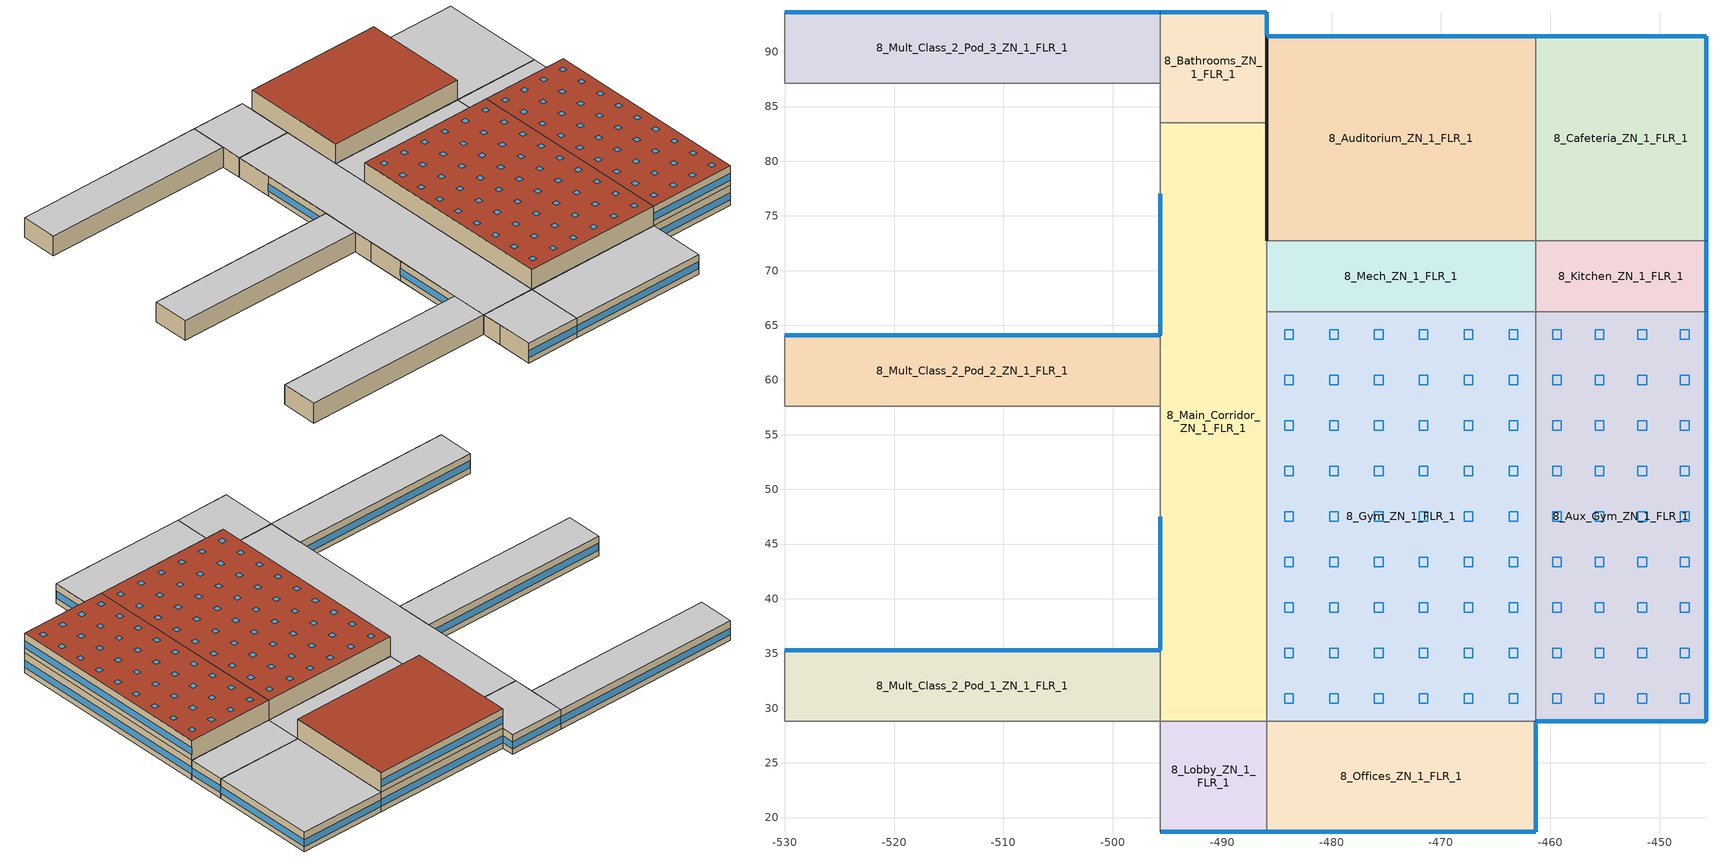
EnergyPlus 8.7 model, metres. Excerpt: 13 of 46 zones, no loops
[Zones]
8_Auditorium_ZN_1_FLR_1
 floor ground (HPSlab): -461.32,91.44 -461.32,72.72 -485.95,72.72 -485.95,91.44 z0
 wall outside (HPWall): -461.32,91.44 -485.95,91.44 -485.95,72.72 z0:3.6; -461.32,91.44 -485.95,91.44 -485.95,72.72 z3.6:7.2
 wall to 8_Mech_ZN_1_FLR_1 (int-walls): -485.95,72.72 -461.32,72.72 z0:3.6
 wall to 8_Cafeteria_ZN_1_FLR_1 (int-walls): -461.32,72.72 -461.32,91.44 z0:3.6
 wall to 8_Mech_ZN_1_FLR_2 (int-walls): -485.95,72.72 -461.32,72.72 z3.6:7.2
 wall to 8_LIBRARY_MEDIA_CENTER_ZN_1_FLR_2 (int-walls): -461.32,72.72 -461.32,91.44 z3.6:7.2
 window (Dbl Elec Abs Bleached 6mm/13mm Air): -461.36,91.44 -485.92,91.44 z0.99:2.25; -461.36,91.44 -485.92,91.44 z4.59:5.85
 roof outside (HPRoof): -485.95,91.44 -485.95,72.72 -461.32,72.72 -461.32,91.44 z7.2
8_Aux_Gym_ZN_1_FLR_1
 floor ground (HPSlab): -445.77,66.24 -445.77,28.8 -461.32,28.8 -461.32,66.24 z0
 wall outside (HPWall): -461.32,28.8 -445.77,28.8 -445.77,66.24 z0:3.6; -461.32,28.8 -445.77,28.8 -445.77,66.24 z3.6:7.2
 wall to 8_Kitchen_ZN_1_FLR_1 (int-walls): -445.77,66.24 -461.32,66.24 z0:3.6
 wall to 8_Gym_ZN_1_FLR_1 (int-walls): -461.32,66.24 -461.32,28.8 z0:3.6; -461.32,66.24 -461.32,28.8 z3.6:7.2
 wall to 8_LIBRARY_MEDIA_CENTER_ZN_1_FLR_2 (int-walls): -445.77,66.24 -461.32,66.24 z3.6:7.2
 window (Dbl Elec Abs Bleached 6mm/13mm Air): -461.29,28.8 -445.8,28.8 z0.99:2.26; -445.77,28.84 -445.77,66.2 z0.99:2.25; -461.29,28.8 -445.8,28.8 z4.59:5.86; -445.77,28.84 -445.77,66.2 z4.59:5.85
 roof outside (HPRoof): -461.32,66.24 -461.32,28.8 -445.77,28.8 -445.77,66.24 z7.2
 skylight (Skylight cons 456): -459.77,31.32 -459.77,30.44 -458.98,30.44 -458.98,31.32 z7.2; -455.89,39.64 -455.89,38.76 -455.1,38.76 -455.1,39.64 z7.2; -452,39.64 -452,38.76 -451.21,38.76 -451.21,39.64 z7.2; -448.11,39.64 -448.11,38.76 -447.32,38.76 -447.32,39.64 z7.2; -459.77,43.8 -459.77,42.92 -458.98,42.92 -458.98,43.8 z7.2; -455.89,43.8 -455.89,42.92 -455.1,42.92 -455.1,43.8 z7.2; -452,43.8 -452,42.92 -451.21,42.92 -451.21,43.8 z7.2; -448.11,43.8 -448.11,42.92 -447.32,42.92 -447.32,43.8 z7.2; -459.77,47.96 -459.77,47.08 -458.98,47.08 -458.98,47.96 z7.2; -455.89,47.96 -455.89,47.08 -455.1,47.08 -455.1,47.96 z7.2; -452,47.96 -452,47.08 -451.21,47.08 -451.21,47.96 z7.2; -455.89,31.32 -455.89,30.44 -455.1,30.44 -455.1,31.32 z7.2; -448.11,47.96 -448.11,47.08 -447.32,47.08 -447.32,47.96 z7.2; -459.77,52.12 -459.77,51.24 -458.98,51.24 -458.98,52.12 z7.2; -455.89,52.12 -455.89,51.24 -455.1,51.24 -455.1,52.12 z7.2; -452,52.12 -452,51.24 -451.21,51.24 -451.21,52.12 z7.2; -448.11,52.12 -448.11,51.24 -447.32,51.24 -447.32,52.12 z7.2; -459.77,56.28 -459.77,55.4 -458.98,55.4 -458.98,56.28 z7.2; -455.89,56.28 -455.89,55.4 -455.1,55.4 -455.1,56.28 z7.2; -452,56.28 -452,55.4 -451.21,55.4 -451.21,56.28 z7.2; -448.11,56.28 -448.11,55.4 -447.32,55.4 -447.32,56.28 z7.2; -459.77,60.44 -459.77,59.56 -458.98,59.56 -458.98,60.44 z7.2; -452,31.32 -452,30.44 -451.21,30.44 -451.21,31.32 z7.2; -455.89,60.44 -455.89,59.56 -455.1,59.56 -455.1,60.44 z7.2; -452,60.44 -452,59.56 -451.21,59.56 -451.21,60.44 z7.2; -448.11,60.44 -448.11,59.56 -447.32,59.56 -447.32,60.44 z7.2; -459.77,64.6 -459.77,63.72 -458.98,63.72 -458.98,64.6 z7.2; -455.89,64.6 -455.89,63.72 -455.1,63.72 -455.1,64.6 z7.2; -452,64.6 -452,63.72 -451.21,63.72 -451.21,64.6 z7.2; -448.11,64.6 -448.11,63.72 -447.32,63.72 -447.32,64.6 z7.2; -448.11,31.32 -448.11,30.44 -447.32,30.44 -447.32,31.32 z7.2; -459.77,35.48 -459.77,34.6 -458.98,34.6 -458.98,35.48 z7.2; -455.89,35.48 -455.89,34.6 -455.1,34.6 -455.1,35.48 z7.2; -452,35.48 -452,34.6 -451.21,34.6 -451.21,35.48 z7.2; -448.11,35.48 -448.11,34.6 -447.32,34.6 -447.32,35.48 z7.2; -459.77,39.64 -459.77,38.76 -458.98,38.76 -458.98,39.64 z7.2
8_Bathrooms_ZN_1_FLR_1
 floor ground (HPSlab): -485.95,93.6 -485.95,83.52 -495.67,83.52 -495.67,93.6 z0
 wall outside (HPWall): -485.95,83.52 -485.95,91.44 -485.95,93.6 -495.67,93.6 z0:3.6
 wall to 8_Main_Corridor_ZN_1_FLR_1 (int-walls): -495.67,83.52 -485.95,83.52 z0:3.6
 wall to 8_Mult_Class_2_Pod_3_ZN_1_FLR_1 (int-walls): -495.67,93.6 -495.67,87.12 z0:3.6
 wall to 8_Corridor_Pod_3_ZN_1_FLR_1 (int-walls): -495.67,87.12 -495.67,83.52 z0:3.6
 window (Dbl Elec Abs Bleached 6mm/13mm Air): -485.95,91.48 -485.95,93.56 z0.99:2.29; -485.98,93.6 -495.64,93.6 z0.99:2.26
 ceiling to 8_Bathrooms_ZN_1_FLR_2 (INT-FLOOR-UNDERSIDE): -495.67,93.6 -495.67,83.52 -485.95,83.52 -485.95,93.6 z3.6
8_Cafeteria_ZN_1_FLR_1
 floor ground (HPSlab): -445.77,91.44 -445.77,72.72 -461.32,72.72 -461.32,91.44 z0
 wall outside (HPWall): -445.77,72.72 -445.77,91.44 -461.32,91.44 z0:3.6
 wall to 8_Kitchen_ZN_1_FLR_1 (int-walls): -461.32,72.72 -445.77,72.72 z0:3.6
 window (Dbl Elec Abs Bleached 6mm/13mm Air): -445.77,72.76 -445.77,91.4 z0.99:2.25; -445.8,91.44 -461.29,91.44 z0.99:2.26
 ceiling to 8_LIBRARY_MEDIA_CENTER_ZN_1_FLR_2 (INT-FLOOR-UNDERSIDE): -461.32,91.44 -461.32,72.72 -445.77,72.72 -445.77,91.44 z3.6
8_Gym_ZN_1_FLR_1
 floor ground (HPSlab): -461.32,66.24 -461.32,28.8 -485.95,28.8 -485.95,66.24 z0
 wall to 8_Offices_ZN_1_FLR_1 (int-walls): -485.95,28.8 -461.32,28.8 z0:3.6
 wall to 8_Mech_ZN_1_FLR_1 (int-walls): -461.32,66.24 -485.95,66.24 z0:3.6
 wall to 8_Main_Corridor_ZN_1_FLR_1 (int-walls): -485.95,66.24 -485.95,28.8 z0:3.6
 wall to 8_Offices_ZN_1_FLR_2 (int-walls): -485.95,28.8 -461.32,28.8 z3.6:7.2
 wall to 8_Mech_ZN_1_FLR_2 (int-walls): -461.32,66.24 -485.95,66.24 z3.6:7.2
 wall to 8_Main_Corridor_ZN_1_FLR_2 (int-walls): -485.95,66.24 -485.95,28.8 z3.6:7.2
 roof outside (HPRoof): -485.95,66.24 -485.95,28.8 -461.32,28.8 -461.32,66.24 z7.2
 skylight (Skylight cons 456): -484.29,31.32 -484.29,30.44 -483.5,30.44 -483.5,31.32 z7.2; -471.98,35.48 -471.98,34.6 -471.19,34.6 -471.19,35.48 z7.2; -467.87,35.48 -467.87,34.6 -467.08,34.6 -467.08,35.48 z7.2; -463.77,35.48 -463.77,34.6 -462.98,34.6 -462.98,35.48 z7.2; -484.29,39.64 -484.29,38.76 -483.5,38.76 -483.5,39.64 z7.2; -480.19,39.64 -480.19,38.76 -479.4,38.76 -479.4,39.64 z7.2; -476.08,39.64 -476.08,38.76 -475.29,38.76 -475.29,39.64 z7.2; -471.98,39.64 -471.98,38.76 -471.19,38.76 -471.19,39.64 z7.2; -467.87,39.64 -467.87,38.76 -467.08,38.76 -467.08,39.64 z7.2; -463.77,39.64 -463.77,38.76 -462.98,38.76 -462.98,39.64 z7.2; -484.29,43.8 -484.29,42.92 -483.5,42.92 -483.5,43.8 z7.2; -480.19,31.32 -480.19,30.44 -479.4,30.44 -479.4,31.32 z7.2; -480.19,43.8 -480.19,42.92 -479.4,42.92 -479.4,43.8 z7.2; -476.08,43.8 -476.08,42.92 -475.29,42.92 -475.29,43.8 z7.2; -471.98,43.8 -471.98,42.92 -471.19,42.92 -471.19,43.8 z7.2; -467.87,43.8 -467.87,42.92 -467.08,42.92 -467.08,43.8 z7.2; -463.77,43.8 -463.77,42.92 -462.98,42.92 -462.98,43.8 z7.2; -484.29,47.96 -484.29,47.08 -483.5,47.08 -483.5,47.96 z7.2; -480.19,47.96 -480.19,47.08 -479.4,47.08 -479.4,47.96 z7.2; -476.08,47.96 -476.08,47.08 -475.29,47.08 -475.29,47.96 z7.2; -471.98,47.96 -471.98,47.08 -471.19,47.08 -471.19,47.96 z7.2; -467.87,47.96 -467.87,47.08 -467.08,47.08 -467.08,47.96 z7.2; -476.08,31.32 -476.08,30.44 -475.29,30.44 -475.29,31.32 z7.2; -463.77,47.96 -463.77,47.08 -462.98,47.08 -462.98,47.96 z7.2; -484.29,52.12 -484.29,51.24 -483.5,51.24 -483.5,52.12 z7.2; -480.19,52.12 -480.19,51.24 -479.4,51.24 -479.4,52.12 z7.2; -476.08,52.12 -476.08,51.24 -475.29,51.24 -475.29,52.12 z7.2; -471.98,52.12 -471.98,51.24 -471.19,51.24 -471.19,52.12 z7.2; -467.87,52.12 -467.87,51.24 -467.08,51.24 -467.08,52.12 z7.2; -463.77,52.12 -463.77,51.24 -462.98,51.24 -462.98,52.12 z7.2; -484.29,56.28 -484.29,55.4 -483.5,55.4 -483.5,56.28 z7.2; -480.19,56.28 -480.19,55.4 -479.4,55.4 -479.4,56.28 z7.2; -476.08,56.28 -476.08,55.4 -475.29,55.4 -475.29,56.28 z7.2; -471.98,31.32 -471.98,30.44 -471.19,30.44 -471.19,31.32 z7.2; -471.98,56.28 -471.98,55.4 -471.19,55.4 -471.19,56.28 z7.2; -467.87,56.28 -467.87,55.4 -467.08,55.4 -467.08,56.28 z7.2; -463.77,56.28 -463.77,55.4 -462.98,55.4 -462.98,56.28 z7.2; -484.29,60.44 -484.29,59.56 -483.5,59.56 -483.5,60.44 z7.2; -480.19,60.44 -480.19,59.56 -479.4,59.56 -479.4,60.44 z7.2; -476.08,60.44 -476.08,59.56 -475.29,59.56 -475.29,60.44 z7.2; -471.98,60.44 -471.98,59.56 -471.19,59.56 -471.19,60.44 z7.2; -467.87,60.44 -467.87,59.56 -467.08,59.56 -467.08,60.44 z7.2; -463.77,60.44 -463.77,59.56 -462.98,59.56 -462.98,60.44 z7.2; -484.29,64.6 -484.29,63.72 -483.5,63.72 -483.5,64.6 z7.2; -467.87,31.32 -467.87,30.44 -467.08,30.44 -467.08,31.32 z7.2; -480.19,64.6 -480.19,63.72 -479.4,63.72 -479.4,64.6 z7.2; -476.08,64.6 -476.08,63.72 -475.29,63.72 -475.29,64.6 z7.2; -471.98,64.6 -471.98,63.72 -471.19,63.72 -471.19,64.6 z7.2; -467.87,64.6 -467.87,63.72 -467.08,63.72 -467.08,64.6 z7.2; -463.77,64.6 -463.77,63.72 -462.98,63.72 -462.98,64.6 z7.2; -463.77,31.32 -463.77,30.44 -462.98,30.44 -462.98,31.32 z7.2; -484.29,35.48 -484.29,34.6 -483.5,34.6 -483.5,35.48 z7.2; -480.19,35.48 -480.19,34.6 -479.4,34.6 -479.4,35.48 z7.2; -476.08,35.48 -476.08,34.6 -475.29,34.6 -475.29,35.48 z7.2
8_Kitchen_ZN_1_FLR_1
 floor ground (HPSlab): -445.77,72.72 -445.77,66.24 -461.32,66.24 -461.32,72.72 z0
 wall outside (HPWall): -445.77,66.24 -445.77,72.72 z0:3.6
 wall to 8_Mech_ZN_1_FLR_1 (int-walls): -461.32,72.72 -461.32,66.24 z0:3.6
 window (Dbl Elec Abs Bleached 6mm/13mm Air): -445.77,66.28 -445.77,72.68 z0.99:2.26
 ceiling to 8_LIBRARY_MEDIA_CENTER_ZN_1_FLR_2 (INT-FLOOR-UNDERSIDE): -461.32,72.72 -461.32,66.24 -445.77,66.24 -445.77,72.72 z3.6
8_Lobby_ZN_1_FLR_1
 floor ground (HPSlab): -485.95,28.8 -485.95,18.72 -495.67,18.72 -495.67,28.8 z0
 wall outside (HPWall): -495.67,18.72 -485.95,18.72 z0:3.6
 wall to 8_Offices_ZN_1_FLR_1 (int-walls): -485.95,18.72 -485.95,28.8 z0:3.6
 wall to 8_Main_Corridor_ZN_1_FLR_1 (int-walls): -485.95,28.8 -495.67,28.8 z0:3.6
 wall to 8_Corridor_Pod_1_ZN_1_FLR_1 (int-walls): -495.67,28.8 -495.67,25.2 z0:3.6
 wall to 8_Mult_Class_1_Pod_1_ZN_1_FLR_1 (int-walls): -495.67,25.2 -495.67,18.72 z0:3.6
 window (Dbl Elec Abs Bleached 6mm/13mm Air): -495.64,18.72 -485.98,18.72 z0.99:2.26
 ceiling to 8_Lobby_ZN_1_FLR_2 (INT-FLOOR-UNDERSIDE): -495.67,28.8 -495.67,18.72 -485.95,18.72 -485.95,28.8 z3.6
8_Main_Corridor_ZN_1_FLR_1
 floor ground (HPSlab): -485.95,83.52 -485.95,28.8 -495.67,28.8 -495.67,83.52 z0
 wall outside (HPWall): -495.67,47.52 -495.67,35.28 / -485.95,72.72 -485.95,83.52 / -495.67,77.04 -495.67,64.08 z0:3.6
 wall to 8_Mult_Class_1_Pod_2_ZN_1_FLR_1 (int-walls): -495.67,54 -495.67,47.52 z0:3.6
 wall to 8_Mult_Class_2_Pod_1_ZN_1_FLR_1 (int-walls): -495.67,35.28 -495.67,28.8 z0:3.6
 wall to 8_Mech_ZN_1_FLR_1 (int-walls): -485.95,66.24 -485.95,72.72 z0:3.6
 wall to 8_Mult_Class_1_Pod_3_ZN_1_FLR_1 (int-walls): -495.67,83.52 -495.67,77.04 z0:3.6
 wall to 8_Mult_Class_2_Pod_2_ZN_1_FLR_1 (int-walls): -495.67,64.08 -495.67,57.6 z0:3.6
 wall to 8_Corridor_Pod_2_ZN_1_FLR_1 (int-walls): -495.67,57.6 -495.67,54 z0:3.6
 window (Dbl Elec Abs Bleached 6mm/13mm Air): -495.67,47.48 -495.67,35.32 / -495.67,77 -495.67,64.12 z0.99:2.26
 ceiling to 8_Main_Corridor_ZN_1_FLR_2 (INT-FLOOR-UNDERSIDE): -495.67,83.52 -495.67,28.8 -485.95,28.8 -485.95,83.52 z3.6
8_Mech_ZN_1_FLR_1
 floor ground (HPSlab): -461.32,72.72 -461.32,66.24 -485.95,66.24 -485.95,72.72 z0
 ceiling to 8_Mech_ZN_1_FLR_2 (INT-FLOOR-UNDERSIDE): -485.95,72.72 -485.95,66.24 -461.32,66.24 -461.32,72.72 z3.6
8_Mult_Class_2_Pod_1_ZN_1_FLR_1
 floor ground (HPSlab): -495.67,35.28 -495.67,28.8 -530.01,28.8 -530.01,35.28 z0
 wall outside (HPWall): -495.67,35.28 -530.01,35.28 z0:3.6
 wall to 8_Corridor_Pod_1_ZN_1_FLR_1 (int-walls): -530.01,28.8 -495.67,28.8 z0:3.6
 wall to 8_Corner_Class_2_Pod_1_ZN_1_FLR_1 (int-walls): -530.01,35.28 -530.01,28.8 z0:3.6
 window (Dbl Elec Abs Bleached 6mm/13mm Air): -495.7,35.28 -529.98,35.28 z0.99:2.25
 ceiling to 8_Mult_Class_2_Pod_1_ZN_1_FLR_2 (INT-FLOOR-UNDERSIDE): -530.01,35.28 -530.01,28.8 -495.67,28.8 -495.67,35.28 z3.6
8_Mult_Class_2_Pod_2_ZN_1_FLR_1
 floor ground (HPSlab): -495.67,64.08 -495.67,57.6 -530.01,57.6 -530.01,64.08 z0
 wall outside (HPWall): -495.67,64.08 -530.01,64.08 z0:3.6
 wall to 8_Corridor_Pod_2_ZN_1_FLR_1 (int-walls): -530.01,57.6 -495.67,57.6 z0:3.6
 wall to 8_Corner_Class_2_Pod_2_ZN_1_FLR_1 (int-walls): -530.01,64.08 -530.01,57.6 z0:3.6
 window (Dbl Elec Abs Bleached 6mm/13mm Air): -495.7,64.08 -529.98,64.08 z0.99:2.25
 ceiling to 8_Mult_Class_2_Pod_2_ZN_1_FLR_2 (INT-FLOOR-UNDERSIDE): -530.01,64.08 -530.01,57.6 -495.67,57.6 -495.67,64.08 z3.6
8_Mult_Class_2_Pod_3_ZN_1_FLR_1
 floor ground (HPSlab): -495.67,93.6 -495.67,87.12 -530.01,87.12 -530.01,93.6 z0
 wall outside (HPWall): -495.67,93.6 -530.01,93.6 z0:3.6
 wall to 8_Corridor_Pod_3_ZN_1_FLR_1 (int-walls): -530.01,87.12 -495.67,87.12 z0:3.6
 wall to 8_Corner_Class_2_Pod_3_ZN_1_FLR_1 (int-walls): -530.01,93.6 -530.01,87.12 z0:3.6
 window (Dbl Elec Abs Bleached 6mm/13mm Air): -495.7,93.6 -529.98,93.6 z0.99:2.25
 ceiling to 8_Mult_Class_2_Pod_3_ZN_1_FLR_2 (INT-FLOOR-UNDERSIDE): -530.01,93.6 -530.01,87.12 -495.67,87.12 -495.67,93.6 z3.6
8_Offices_ZN_1_FLR_1
 floor ground (HPSlab): -461.32,28.8 -461.32,18.72 -485.95,18.72 -485.95,28.8 z0
 wall outside (HPWall): -485.95,18.72 -461.32,18.72 -461.32,28.8 z0:3.6
 window (Dbl Elec Abs Bleached 6mm/13mm Air): -485.92,18.72 -461.36,18.72 z0.99:2.25; -461.32,18.76 -461.32,28.76 z0.99:2.26
 ceiling to 8_Offices_ZN_1_FLR_2 (INT-FLOOR-UNDERSIDE): -485.95,28.8 -485.95,18.72 -461.32,18.72 -461.32,28.8 z3.6
[Building]
Ref Bldg Secondary School New2004_v1.3_5.0: North Axis {deg}=0; Terrain=City; Loads Convergence Tolerance Value=0.04; Temperature Convergence Tolerance Value {deltaC}=0.2; Solar Distribution=FullInteriorAndExterior; Maximum Number of Warmup Days=25; Minimum Number of Warmup Days=6
[Site:Location]
USA IL-CHICAGO-OHARE: Latitude {deg}=41.77; Longitude {deg}=-87.75; Time Zone {hr}=-6; Elevation {m}=190
[SizingPeriod:WeatherFileDays] Day of Week for Start Day=Monday; Use Weather File Daylight Saving Period=Yes; Use Weather File Rain and Snow Indicators=Yes
Name | Begin Month | Begin Day of Month | End Month | End Day of Month
HDD | 11 | 20 | 11 | 20
CDD | 7 | 21 | 7 | 21
HDD3 | 12 | 20 | 12 | 20
CDD2 | 5 | 23 | 5 | 23
[Site:GroundTemperature:BuildingSurface]
4.4, 3.3, 2.3, 1.8, 2, 4, 6.8, 9.3, 10.1, 9.6, 7.8, 6
[Site:WaterMainsTemperature]
Calculation Method=CORRELATION; Annual Average Outdoor Air Temperature {C}=9.69; Maximum Difference In Monthly Average Outdoor Air Temperatures {deltaC}=28.1
[Material] Thermal Absorptance=0.9
Name | Roughness | Thickness {m} | Conductivity {W/m-K} | Density {kg/m3} | Specific Heat {J/kg-K} | Solar Absorptance | Visible Absorptance
Std Wood 6inch | MediumSmooth | 0.15 | 0.12 | 540 | 1210 | 0.7 | 0.7
1/2IN Gypsum | Smooth | 0.0127 | 0.16 | 784.9 | 830 | 0.92 | 0.92
1IN Stucco | Smooth | 0.0253 | 0.6918 | 1858 | 837 | 0.92 | 0.92
8IN CONCRETE HW | Rough | 0.2032 | 1.311 | 2240 | 836.8 | 0.7 | 0.7
HW CONCRETE; MAT-CC05 4 HW CONCRETE | Rough | 0.1016 | 1.311 | 2240 | 836.8 | 0.7 | 0.7
Roof Membrane | VeryRough | 0.0095 | 0.16 | 1121.29 | 1460 | 0.7 | 0.7
Metal Decking | MediumSmooth | 0.0015 | 45.006 | 7680 | 418.4 | 0.7 | 0.3
Wall Insulation HP | MediumRough | 0.32972 | 0.049 | 265 | 836.8 | 0.7 | 0.7
Roof Insulation HP | MediumRough | 0.68799 | 0.049 | 265 | 836.8 | 0.7 | 0.7
Slab Insulation HP | MediumRough | 0.04439 | 0.049 | 265 | 836.8 | 0.7 | 0.7
[Material:NoMass]
CP02 CARPET PAD: Roughness=VeryRough; Thermal Resistance {m2-K/W}=0.2165; Thermal Absorptance=0.9; Solar Absorptance=0.7; Visible Absorptance=0.8
[WindowMaterial:Glazing] Optical Data Type=SpectralAverage; Infrared Transmittance at Normal Incidence=0
Name | Thickness {m} | Solar Transmittance at Normal Incidence | Front Side Solar Reflectance at Normal Incidence | Back Side Solar Reflectance at Normal Incidence | Visible Transmittance at Normal Incidence | Front Side Visible Reflectance at Normal Incidence | Back Side Visible Reflectance at Normal Incidence | Front Side Infrared Hemispherical Emissivity | Back Side Infrared Hemispherical Emissivity | Conductivity {W/m-K} | Dirt Correction Factor for Solar and Visible Transmittance | Solar Diffusing
Skylight Plexi Atofina 2602 | 0.002997 | 0.507 | 0.221 | 0.222 | 0.486 | 0.3 | 0.3 | 0.9 | 0.9 | 0.187 | 1 | No
ECABS-2 BLEACHED 6MM | 0.012 | 0.814 | 0.086 | 0.086 | 0.847 | 0.099 | 0.099 | 0.84 | 0.1 | 0.9
ECABS-2 COLORED 6MM | 0.012 | 0.111 | 0.179 | 0.179 | 0.128 | 0.081 | 0.081 | 0.84 | 0.1 | 0.9
CLEAR 12MM | 0.012 | 0.653 | 0.064 | 0.064 | 0.841 | 0.077 | 0.077 | 0.84 | 0.84 | 0.9
[WindowMaterial:Gas] Thickness {m}=0.0127
Name | Gas Type
Air | Air
ARGON 13MM | Argon
[Construction]
Skylight cons 456: Skylight Plexi Atofina 2602, Air, Skylight Plexi Atofina 2602
int-walls: 1/2IN Gypsum, 1/2IN Gypsum
INT-FLOOR-UNDERSIDE: CP02 CARPET PAD, MAT-CC05 4 HW CONCRETE
InteriorFurnishings: Std Wood 6inch
HPWall: 1IN Stucco, 8IN CONCRETE HW, Wall Insulation HP, 1/2IN Gypsum
HPRoof: Roof Membrane, Roof Insulation HP, Metal Decking
HPSlab: HW CONCRETE, Slab Insulation HP, CP02 CARPET PAD
Dbl Elec Abs Bleached 6mm/13mm Air: ECABS-2 BLEACHED 6MM, ARGON 13MM, CLEAR 12MM, ARGON 13MM, CLEAR 12MM
Dbl Elec Abs Colored 6mm/13mm Air: ECABS-2 COLORED 6MM, ARGON 13MM, CLEAR 12MM, ARGON 13MM, CLEAR 12MM
[WindowProperty:ShadingControl]
8_ECW: Shading Type=SwitchableGlazing; Construction with Shading=Dbl Elec Abs Colored 6mm/13mm Air; Shading Control Type=OnIfHighZoneAirTemperature; Shading Control Is Scheduled=No; Glare Control Is Active=No
[Zone] Type=1; Multiplier=1; Floor Area {m2}=autocalculate; Part of Total Floor Area=Yes
8_Auditorium_ZN_1_FLR_1; 8_Aux_Gym_ZN_1_FLR_1; 8_Bathrooms_ZN_1_FLR_1; 8_Cafeteria_ZN_1_FLR_1; 8_Gym_ZN_1_FLR_1; 8_Kitchen_ZN_1_FLR_1; 8_Lobby_ZN_1_FLR_1; 8_Main_Corridor_ZN_1_FLR_1; 8_Mech_ZN_1_FLR_1; 8_Mult_Class_2_Pod_1_ZN_1_FLR_1; 8_Mult_Class_2_Pod_2_ZN_1_FLR_1; 8_Mult_Class_2_Pod_3_ZN_1_FLR_1; 8_Offices_ZN_1_FLR_1
[InternalMass] Construction=InteriorFurnishings
Name | Zone | Surface Area {m2}
8_Auditorium_ZN_1_FLR_1 Internal Mass | 8_Auditorium_ZN_1_FLR_1 | 1976
8_Aux_Gym_ZN_1_FLR_1 Internal Mass | 8_Aux_Gym_ZN_1_FLR_1 | 2496
8_Bathrooms_ZN_1_FLR_1 Internal Mass | 8_Bathrooms_ZN_1_FLR_1 | 420
8_Cafeteria_ZN_1_FLR_1 Internal Mass | 8_Cafeteria_ZN_1_FLR_1 | 1248
8_Gym_ZN_1_FLR_1 Internal Mass | 8_Gym_ZN_1_FLR_1 | 3952
8_Kitchen_ZN_1_FLR_1 Internal Mass | 8_Kitchen_ZN_1_FLR_1 | 432
8_Lobby_ZN_1_FLR_1 Internal Mass | 8_Lobby_ZN_1_FLR_1 | 420
8_Main_Corridor_ZN_1_FLR_1 Internal Mass | 8_Main_Corridor_ZN_1_FLR_1 | 2280
8_Mech_ZN_1_FLR_1 Internal Mass | 8_Mech_ZN_1_FLR_1 | 684
8_Mult_Class_2_Pod_1_ZN_1_FLR_1 Internal Mass | 8_Mult_Class_2_Pod_1_ZN_1_FLR_1 | 954
8_Mult_Class_2_Pod_2_ZN_1_FLR_1 Internal Mass | 8_Mult_Class_2_Pod_2_ZN_1_FLR_1 | 954
8_Mult_Class_2_Pod_3_ZN_1_FLR_1 Internal Mass | 8_Mult_Class_2_Pod_3_ZN_1_FLR_1 | 954
8_Offices_ZN_1_FLR_1 Internal Mass | 8_Offices_ZN_1_FLR_1 | 1064
[People] Fraction Radiant=0.3; Sensible Heat Fraction=AUTOCALCULATE; Activity Level Schedule=8_ACTIVITY_SCH; Enable ASHRAE 55 Comfort Warnings=No; Mean Radiant Temperature Calculation Type=ZoneAveraged; Work Efficiency Schedule=8_WORK_EFF_SCH; Clothing Insulation Calculation Method=ClothingInsulationSchedule; Clothing Insulation Schedule=8_CLOTHING_SCH; Air Velocity Schedule=8_AIR_VELO_SCH; Thermal Comfort Model 1 Type=FANGER
Name | Zone or ZoneList | Number of People Schedule | Number of People Calculation Method | Zone Floor Area per Person {m2/person} | Number of People
8_Auditorium_ZN_1_FLR_1 People | 8_Auditorium_ZN_1_FLR_1 | 8_BLDG_OCC_SCH_Auditorium | Area/Person | 1
8_Aux_Gym_ZN_1_FLR_1 People | 8_Aux_Gym_ZN_1_FLR_1 | 8_BLDG_OCC_SCH_Gym | Area/Person | 3.33
8_Bathrooms_ZN_1_FLR_1 People | 8_Bathrooms_ZN_1_FLR_1 | 8_BLDG_OCC_SCH | Area/Person | 10
8_Cafeteria_ZN_1_FLR_1 People | 8_Cafeteria_ZN_1_FLR_1 | 8_BLDG_OCC_SCH_Cafeteria | Area/Person | 1.39
8_Gym_ZN_1_FLR_1 People | 8_Gym_ZN_1_FLR_1 | 8_BLDG_OCC_SCH_Gym | Area/Person | 1
8_Kitchen_ZN_1_FLR_1 People | 8_Kitchen_ZN_1_FLR_1 | 8_BLDG_OCC_SCH | People |  | 32.4
8_Mech_ZN_1_FLR_1 People | 8_Mech_ZN_1_FLR_1 | 8_BLDG_OCC_SCH | Area/Person | 100
8_Mult_Class_2_Pod_1_ZN_1_FLR_1 People | 8_Mult_Class_2_Pod_1_ZN_1_FLR_1 | 8_BLDG_OCC_SCH | Area/Person | 4
8_Mult_Class_2_Pod_2_ZN_1_FLR_1 People | 8_Mult_Class_2_Pod_2_ZN_1_FLR_1 | 8_BLDG_OCC_SCH | Area/Person | 4
8_Mult_Class_2_Pod_3_ZN_1_FLR_1 People | 8_Mult_Class_2_Pod_3_ZN_1_FLR_1 | 8_BLDG_OCC_SCH | Area/Person | 4
8_Offices_ZN_1_FLR_1 People | 8_Offices_ZN_1_FLR_1 | 8_BLDG_OCC_SCH_Offices | Area/Person | 20
[Lights] Schedule=8_BLDG_LIGHT_SCH; Design Level Calculation Method=Watts/Area; Return Air Fraction=0; Fraction Radiant=0.2; Fraction Visible=0.6; Fraction Replaceable=1; Return Air Fraction Calculated from Plenum Temperature=No
Name | Zone or ZoneList | Watts per Zone Floor Area {W/m2}
8_Auditorium_ZN_1_FLR_1_Lights | 8_Auditorium_ZN_1_FLR_1 | 5.81
8_Aux_Gym_ZN_1_FLR_1_Lights | 8_Aux_Gym_ZN_1_FLR_1 | 9.04
8_Bathrooms_ZN_1_FLR_1_Lights | 8_Bathrooms_ZN_1_FLR_1 | 5.81
8_Cafeteria_ZN_1_FLR_1_Lights | 8_Cafeteria_ZN_1_FLR_1 | 9.04
8_Gym_ZN_1_FLR_1_Lights | 8_Gym_ZN_1_FLR_1 | 9.04
8_Kitchen_ZN_1_FLR_1_Lights | 8_Kitchen_ZN_1_FLR_1 | 7.75
8_Lobby_ZN_1_FLR_1_Lights | 8_Lobby_ZN_1_FLR_1 | 8.39
8_Main_Corridor_ZN_1_FLR_1_Lights | 8_Main_Corridor_ZN_1_FLR_1 | 3.23
8_Mech_ZN_1_FLR_1_Lights | 8_Mech_ZN_1_FLR_1 | 9.68
8_Mult_Class_2_Pod_1_ZN_1_FLR_1_Lights | 8_Mult_Class_2_Pod_1_ZN_1_FLR_1 | 9.04
8_Mult_Class_2_Pod_2_ZN_1_FLR_1_Lights | 8_Mult_Class_2_Pod_2_ZN_1_FLR_1 | 9.04
8_Mult_Class_2_Pod_3_ZN_1_FLR_1_Lights | 8_Mult_Class_2_Pod_3_ZN_1_FLR_1 | 9.04
8_Offices_ZN_1_FLR_1_Lights | 8_Offices_ZN_1_FLR_1 | 7.1
[ElectricEquipment]
Name | Zone or ZoneList | Schedule | Design Level Calculation Method | Watts per Zone Floor Area {W/m2} | Fraction Latent | Fraction Radiant | Fraction Lost | Design Level {W}
8_Auditorium_ZN_1_FLR_1_PlugMisc_Equip | 8_Auditorium_ZN_1_FLR_1 | 8_BLDG_EQUIP_SCH | Watts/Area | 5 | 0 | 0.5 | 0
8_Aux_Gym_ZN_1_FLR_1_PlugMisc_Equip | 8_Aux_Gym_ZN_1_FLR_1 | 8_BLDG_EQUIP_SCH | Watts/Area | 5 | 0 | 0.5 | 0
8_Bathrooms_ZN_1_FLR_1_PlugMisc_Equip | 8_Bathrooms_ZN_1_FLR_1 | 8_BLDG_EQUIP_SCH | Watts/Area | 4 | 0 | 0.5 | 0
8_Cafeteria_ZN_1_FLR_1_PlugMisc_Equip | 8_Cafeteria_ZN_1_FLR_1 | 8_KITCHEN_ELEC_EQUIP_SCH | Watts/Area | 19.26 | 0 | 0.5 | 0
8_Gym_ZN_1_FLR_1_PlugMisc_Equip | 8_Gym_ZN_1_FLR_1 | 8_BLDG_EQUIP_SCH | Watts/Area | 5 | 0 | 0.5 | 0
8_Kitchen_ZN_1_FLR_1_ExhFan_Equip | 8_Kitchen_ZN_1_FLR_1 | 8_Kitchen_Exhaust_SCH | EquipmentLevel |  | 0 | 0 | 1 | 699
8_Kitchen_ZN_1_FLR_1_MiscElec_Equip | 8_Kitchen_ZN_1_FLR_1 | 8_KITCHEN_ELEC_EQUIP_SCH | EquipmentLevel |  | 0.25 | 0.3 | 0.2 | 47994
8_Lobby_ZN_1_FLR_1_PlugMisc_Equip | 8_Lobby_ZN_1_FLR_1 | 8_BLDG_EQUIP_SCH | Watts/Area | 4 | 0 | 0.5 | 0
8_Main_Corridor_ZN_1_FLR_1_PlugMisc_Equip | 8_Main_Corridor_ZN_1_FLR_1 | 8_BLDG_EQUIP_SCH | Watts/Area | 4 | 0 | 0.5 | 0
8_Mech_ZN_1_FLR_1_Elevators_Equip | 8_Mech_ZN_1_FLR_1 | 8_BLDG_ELEVATORS | EquipmentLevel |  | 0 | 0.5 | 0 | 32109.9
8_Mech_ZN_1_FLR_1_PlugMisc_Equip | 8_Mech_ZN_1_FLR_1 | 8_BLDG_EQUIP_SCH | Watts/Area | 4 | 0 | 0.5 | 0
8_Mult_Class_2_Pod_1_ZN_1_FLR_1_PlugMisc_Equip | 8_Mult_Class_2_Pod_1_ZN_1_FLR_1 | 8_BLDG_EQUIP_SCH | Watts/Area | 10 | 0 | 0.5 | 0
8_Mult_Class_2_Pod_2_ZN_1_FLR_1_PlugMisc_Equip | 8_Mult_Class_2_Pod_2_ZN_1_FLR_1 | 8_BLDG_EQUIP_SCH | Watts/Area | 10 | 0 | 0.5 | 0
8_Mult_Class_2_Pod_3_ZN_1_FLR_1_PlugMisc_Equip | 8_Mult_Class_2_Pod_3_ZN_1_FLR_1 | 8_BLDG_EQUIP_SCH | Watts/Area | 10 | 0 | 0.5 | 0
8_Offices_ZN_1_FLR_1_PlugMisc_Equip | 8_Offices_ZN_1_FLR_1 | 8_BLDG_EQUIP_SCH | Watts/Area | 10.8 | 0 | 0.5 | 0
[GasEquipment]
8_Kitchen_ZN_1_FLR_1_MiscGas_Equip: Zone or ZoneList=8_Kitchen_ZN_1_FLR_1; Schedule=8_KITCHEN_GAS_EQUIP_SCH; Design Level Calculation Method=EquipmentLevel; Design Level {W}=241713; Fraction Latent=0.1; Fraction Radiant=0.2; Fraction Lost=0.7
[ZoneInfiltration:DesignFlowRate] Schedule=8_INFIL_SCH; Constant Term Coefficient=1; Temperature Term Coefficient=0; Velocity Term Coefficient=0; Velocity Squared Term Coefficient=0
Name | Zone or ZoneList | Design Flow Rate Calculation Method | Flow per Exterior Surface Area {m3/s-m2} | Air Changes per Hour {1/hr}
8_Auditorium_ZN_1_FLR_1_Infiltration | 8_Auditorium_ZN_1_FLR_1 | Flow/ExteriorWallArea | 0.000302
8_Aux_Gym_ZN_1_FLR_1_Infiltration | 8_Aux_Gym_ZN_1_FLR_1 | Flow/ExteriorWallArea | 0.000302
8_Bathrooms_ZN_1_FLR_1_Infiltration | 8_Bathrooms_ZN_1_FLR_1 | Flow/ExteriorWallArea | 0.000302
8_Cafeteria_ZN_1_FLR_1_Infiltration | 8_Cafeteria_ZN_1_FLR_1 | Flow/ExteriorWallArea | 0.000302
8_Gym_ZN_1_FLR_1_Infiltration | 8_Gym_ZN_1_FLR_1 | AirChanges/Hour |  | 0.14
8_Kitchen_ZN_1_FLR_1_Infiltration | 8_Kitchen_ZN_1_FLR_1 | Flow/ExteriorWallArea | 0.000302
8_Lobby_ZN_1_FLR_1_Infiltration | 8_Lobby_ZN_1_FLR_1 | Flow/ExteriorWallArea | 0.000302
8_Main_Corridor_ZN_1_FLR_1_Infiltration | 8_Main_Corridor_ZN_1_FLR_1 | Flow/ExteriorWallArea | 0.000302
8_Mult_Class_2_Pod_1_ZN_1_FLR_1_Infiltration | 8_Mult_Class_2_Pod_1_ZN_1_FLR_1 | Flow/ExteriorWallArea | 0.000302
8_Mult_Class_2_Pod_2_ZN_1_FLR_1_Infiltration | 8_Mult_Class_2_Pod_2_ZN_1_FLR_1 | Flow/ExteriorWallArea | 0.000302
8_Mult_Class_2_Pod_3_ZN_1_FLR_1_Infiltration | 8_Mult_Class_2_Pod_3_ZN_1_FLR_1 | Flow/ExteriorWallArea | 0.000302
8_Offices_ZN_1_FLR_1_Infiltration | 8_Offices_ZN_1_FLR_1 | Flow/ExteriorWallArea | 0.000302
[ZoneVentilation:WindandStackOpenArea] Opening Area Fraction Schedule=8_VentingSched; Opening Effectiveness=autocalculate; Discharge Coefficient for Opening=autocalculate; Minimum Indoor Temperature {C}=23; Maximum Indoor Temperature {C}=25.5; Delta Temperature {deltaC}=0.5; Minimum Outdoor Temperature {C}=-32; Maximum Outdoor Temperature {C}=33; Maximum Wind Speed {m/s}=40
Name | Zone | Opening Area {m2} | Effective Angle {deg}
8_AUDITORIUM_ZN_1_FLR_1_WALL_3_WINDOW_1_NV; 8_AUDITORIUM_ZN_1_FLR_2_WALL_3_WINDOW_1_NV | 8_Auditorium_ZN_1_FLR_1 | 53.2 | 0
8_AUX_GYM_ZN_1_FLR_1_WALL_1_WINDOW_1_NV; 8_AUX_GYM_ZN_1_FLR_2_WALL_1_WINDOW_1_NV | 8_Aux_Gym_ZN_1_FLR_1 | 33.6 | 180
8_AUX_GYM_ZN_1_FLR_1_WALL_2_WINDOW_1_NV; 8_AUX_GYM_ZN_1_FLR_2_WALL_2_WINDOW_1_NV | 8_Aux_Gym_ZN_1_FLR_1 | 72.8 | 90
8_CAFETERIA_ZN_1_FLR_1_WALL_2_WINDOW_1_NV | 8_Cafeteria_ZN_1_FLR_1 | 36.4 | 90
8_CAFETERIA_ZN_1_FLR_1_WALL_3_WINDOW_1_NV | 8_Cafeteria_ZN_1_FLR_1 | 33.6 | 0
8_KITCHEN_ZN_1_FLR_1_WALL_2_WINDOW_1_NV | 8_Kitchen_ZN_1_FLR_1 | 12.6 | 90
8_LOBBY_ZN_1_FLR_1_WALL_1_WINDOW_1_NV | 8_Lobby_ZN_1_FLR_1 | 21 | 180
8_MAIN_CORRIDOR_ZN_1_FLR_1_WALL_11_WINDOW_1_NV | 8_Main_Corridor_ZN_1_FLR_1 | 23.8 | 270
8_MAIN_CORRIDOR_ZN_1_FLR_1_WALL_7_WINDOW_1_NV | 8_Main_Corridor_ZN_1_FLR_1 | 25.2 | 270
8_MULT_CLASS_2_POD_1_ZN_1_FLR_1_WALL_3_WINDOW_1_NV | 8_Mult_Class_2_Pod_1_ZN_1_FLR_1 | 74.2 | 0
8_MULT_CLASS_2_POD_2_ZN_1_FLR_1_WALL_3_WINDOW_1_NV | 8_Mult_Class_2_Pod_2_ZN_1_FLR_1 | 74.2 | 0
8_MULT_CLASS_2_POD_3_ZN_1_FLR_1_WALL_3_WINDOW_1_NV | 8_Mult_Class_2_Pod_3_ZN_1_FLR_1 | 74.2 | 0
8_OFFICES_ZN_1_FLR_1_WALL_1_WINDOW_1_NV | 8_Offices_ZN_1_FLR_1 | 53.2 | 180
8_OFFICES_ZN_1_FLR_1_WALL_2_WINDOW_1_NV | 8_Offices_ZN_1_FLR_1 | 19.6 | 90
[ZoneMixing]
8_Kitchen_ZN_1_FLR_1 Exhaust Fanmixing_0: Zone=8_Kitchen_ZN_1_FLR_1; Schedule=8_HVACOperationSchd; Design Flow Rate Calculation Method=Flow/Zone; Design Flow Rate {m3/s}=1.6288; Source Zone=8_Cafeteria_ZN_1_FLR_1; Delta Temperature {deltaC}=0
[Exterior:Lights]
8_Exterior Facade Lighting: Schedule=8_ALWAYS_ON; Design Level {W}=17927; Control Option=AstronomicalClock
[Schedule:Compact]
8_ALWAYS_ON: Through: 12/31, For: AllDays, Until: 24:00, 1
8_Kitchen_Exhaust_SCH: Through: 12/31, For: Weekdays SummerDesignDay, Until: 06:00, 0, Until: 21:00, 1, Until: 24:00, 0, For: AllOtherDays, Until: 24:00, 0
8_BLDG_ELEVATORS: Through: 12/31, For: Weekdays SummerDesignDay, Until: 08:00, 0, Until: 15:00, 0.3, Until: 16:00, 0.15, Until: 24:00, 0, For: AllOtherDays, Until: 24:00, 0
8_BLDG_EQUIP_SCH: Through: 6/30, For: Weekdays SummerDesignDay, Until: 08:00, 0.35, Until: 17:00, 0.95, Until: 24:00, 0.35, For: AllOtherDays, Until: 24:00, 0.35, Through: 9/1, For: Weekdays SummerDesignDay, Until: 08:00, 0.25, Until: 17:00, 0.5, Until: 24:00, 0.25, For: AllOtherDays, Until: 24:00, 0.25, Through: 12/31, For: Weekdays SummerDesignDay, Until: 08:00, 0.35, Until: 17:00, 0.95, Until: 24:00, 0.35, For: AllOtherDays, Until: 24:00, 0.35
8_BLDG_LIGHT_SCH: Through: 6/30, For: Weekdays SummerDesignDay, Until: 07:00, 0.1773, Until: 21:00, 0.9, Until: 24:00, 0.1773, For: AllOtherDays, Until: 24:00, 0.1773, Through: 9/1, For: Weekdays SummerDesignDay, Until: 08:00, 0.1773, Until: 20:00, 0.5, Until: 24:00, 0.1773, For: AllOtherDays, Until: 24:00, 0.1773, Through: 12/31, For: Weekdays SummerDesignDay, Until: 07:00, 0.1773, Until: 21:00, 0.9, Until: 24:00, 0.1773, For: AllOtherDays, Until: 24:00, 0.1773
8_BLDG_OCC_SCH: Through: 6/30, For: Weekdays SummerDesignDay, Until: 08:00, 0, Until: 16:00, 0.7, Until: 21:00, 0.15, Until: 24:00, 0, For: AllOtherDays, Until: 24:00, 0, Through: 9/1, For: Weekdays SummerDesignDay, Until: 08:00, 0, Until: 21:00, 0.15, Until: 24:00, 0, For: AllOtherDays, Until: 24:00, 0, Through: 12/31, For: Weekdays SummerDesignDay, Until: 08:00, 0, Until: 16:00, 0.7, Until: 21:00, 0.15, Until: 24:00, 0, For: AllOtherDays, Until: 24:00, 0
8_BLDG_OCC_SCH_Auditorium: Through: 6/30, For: Weekdays SummerDesignDay, Until: 08:00, 0, Until: 15:00, 0.25, Until: 17:00, 0.95, Until: 20:00, 0.1, Until: 24:00, 0, For: AllOtherDays, Until: 24:00, 0, Through: 9/1, For: Weekdays SummerDesignDay, Until: 08:00, 0, Until: 17:00, 0.15, Until: 19:00, 0.35, Until: 24:00, 0, For: AllOtherDays, Until: 24:00, 0, Through: 12/31, For: Weekdays SummerDesignDay, Until: 08:00, 0, Until: 15:00, 0.25, Until: 17:00, 0.95, Until: 20:00, 0.1, Until: 24:00, 0, For: AllOtherDays, Until: 24:00, 0
8_BLDG_OCC_SCH_Cafeteria: Through: 6/30, For: Weekdays SummerDesignDay, Until: 07:00, 0, Until: 09:00, 0.15, Until: 11:00, 0.05, Until: 13:00, 0.95, Until: 15:00, 0.15, Until: 24:00, 0, For: AllOtherDays, Until: 24:00, 0, Through: 9/1, For: Weekdays SummerDesignDay, Until: 09:00, 0, Until: 15:00, 0.25, Until: 24:00, 0, For: AllOtherDays, Until: 24:00, 0, Through: 12/31, For: Weekdays SummerDesignDay, Until: 07:00, 0, Until: 09:00, 0.15, Until: 11:00, 0.05, Until: 13:00, 0.95, Until: 15:00, 0.15, Until: 24:00, 0, For: AllOtherDays, Until: 24:00, 0
8_BLDG_OCC_SCH_Gym: Through: 6/30, For: Weekdays SummerDesignDay, Until: 08:00, 0, Until: 16:00, 0.35, Until: 21:00, 0.95, Until: 24:00, 0, For: AllOtherDays, Until: 24:00, 0, Through: 9/1, For: Weekdays SummerDesignDay, Until: 08:00, 0, Until: 16:00, 0.35, Until: 21:00, 0.35, Until: 24:00, 0, For: AllOtherDays, Until: 24:00, 0, Through: 12/31, For: Weekdays SummerDesignDay, Until: 08:00, 0, Until: 16:00, 0.35, Until: 21:00, 0.95, Until: 24:00, 0, For: AllOtherDays, Until: 24:00, 0
8_BLDG_OCC_SCH_Offices: Through: 6/30, For: Weekdays SummerDesignDay, Until: 08:00, 0, Until: 17:00, 0.95, Until: 21:00, 0.15, Until: 24:00, 0, For: AllOtherDays, Until: 24:00, 0, Through: 9/1, For: Weekdays SummerDesignDay, Until: 08:00, 0, Until: 17:00, 0.5, Until: 24:00, 0, For: AllOtherDays, Until: 24:00, 0, Through: 12/31, For: Weekdays SummerDesignDay, Until: 08:00, 0, Until: 17:00, 0.95, Until: 21:00, 0.15, Until: 24:00, 0, For: AllOtherDays, Until: 24:00, 0
8_KITCHEN_ELEC_EQUIP_SCH: Through: 6/30, For: Weekdays SummerDesignDay, Until: 08:00, 0.1, Until: 10:00, 0.15, Until: 13:00, 0.25, Until: 15:00, 0.15, Until: 24:00, 0.1, For: AllOtherDays, Until: 24:00, 0.1, Through: 9/1, For: Weekdays SummerDesignDay, Until: 08:00, 0.1, Until: 10:00, 0.13, Until: 13:00, 0.2, Until: 15:00, 0.13, Until: 24:00, 0.1, For: AllOtherDays, Until: 24:00, 0.1, Through: 12/31, For: Weekdays SummerDesignDay, Until: 08:00, 0.1, Until: 10:00, 0.15, Until: 13:00, 0.25, Until: 15:00, 0.15, Until: 24:00, 0.1, For: AllOtherDays, Until: 24:00, 0.1
8_KITCHEN_GAS_EQUIP_SCH: Through: 6/30, For: Weekdays SummerDesignDay, Until: 08:00, 0.02, Until: 10:00, 0.15, Until: 13:00, 0.2, Until: 15:00, 0.1, Until: 24:00, 0.02, For: AllOtherDays, Until: 24:00, 0.02, Through: 9/1, For: Weekdays SummerDesignDay, Until: 08:00, 0.02, Until: 10:00, 0.1, Until: 13:00, 0.15, Until: 15:00, 0.1, Until: 24:00, 0.02, For: WeekEnds WinterDesignDay Holidays AllOtherDays, Until: 24:00, 0.02, Through: 12/31, For: Weekdays SummerDesignDay, Until: 08:00, 0.02, Until: 10:00, 0.15, Until: 13:00, 0.2, Until: 15:00, 0.1, Until: 24:00, 0.02, For: WeekEnds WinterDesignDay Holidays AllOtherDays, Until: 24:00, 0.02
8_INFIL_SCH: Through: 12/31, For: AllDays, Until: 07:00, 1, Until: 21:00, 0.5, Until: 24:00, 1
8_ACTIVITY_SCH: Through: 12/31, For: AllDays, Until: 24:00, 120
8_AIR_VELO_SCH: Through: 12/31, For: AllDays, Until: 24:00, 0.2
8_CLOTHING_SCH: Through: 04/30, For: AllDays, Until: 24:00, 1.1, Through: 09/30, For: AllDays, Until: 24:00, 0.6, Through: 12/31, For: AllDays, Until: 24:00, 1.1
8_WORK_EFF_SCH: Through: 12/31, For: AllDays, Until: 24:00, 0
8_VentingSched: Through: 6/30, For: AllDays, Until: 24:00, 0, Through: 9/30, For: WeekDays, Until: 6:00, 0, Until: 21:00, 1, Until: 24:00, 0, For: SummerDesignDay WinterDesignDay, Until: 24:00, 1, For: AllOtherDays, Until: 24:00, 0, Through: 12/31, For: AllDays, Until: 24:00, 0
8_HVACOperationSchd: Through: 12/31, For: Weekdays SummerDesignDay, Until: 06:00, 0, Until: 21:00, 1, Until: 24:00, 0, For: AllOtherDays, Until: 04:00, 0, Until: 22:00, 0, Until: 24:00, 1
